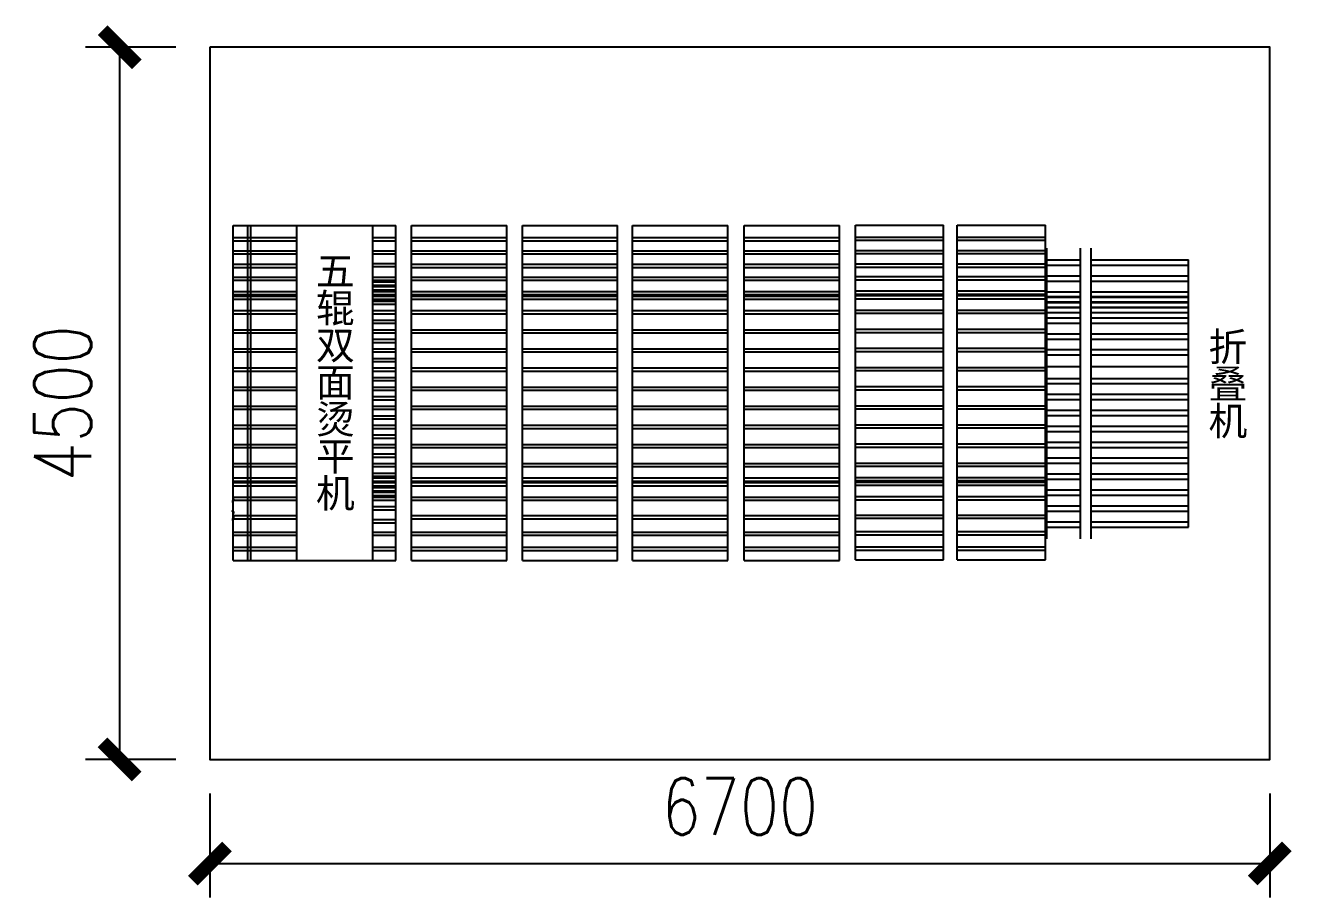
# Model space of a CAD drawing. Header units: millimetres. Extents: x 28866 to 196092, y 16567 to 68963.
# Drawn here: x 120181 to 128186, y 36552 to 42063 of the extents above; entities that cross this region are included whole.
import ezdxf

# ---------------------------------------------------------------- set-up
doc = ezdxf.new("R2010")
doc.units = ezdxf.units.MM
for name, color, linetype in [('font_blue', 142, 'Continuous'), ('font_grey', 254, 'Continuous'), ('green', 122, 'Continuous')]:
    doc.layers.add(name, color=color, linetype=linetype)
doc.styles.add('ROMANS', font='ROMANS.shx', dxfattribs={"width": 0.8, "bigfont": 'hhztxt.shx'})
doc.styles.get("Standard").update_dxf_attribs({"font": 'arial.ttf', "height": 200})
doc.dimstyles.new('dim1-150', dxfattribs={"dimscale": 180, "dimtxt": 2, "dimasz": 1.2, "dimexe": 1.2, "dimexo": 1.2, "dimgap": 1, "dimtad": 1, "dimdec": 0, "dimdsep": 46, "dimtxsty": 'ROMANS', "dimblk": 'ARCHTICK', "dimcen": 0, "dimadec": 0, "dimazin": 0, "dimtfac": 0.71, "dimtdec": 0, "dimtix": 1, "dimtmove": 0, "dimatfit": 3, "dimldrblk": 'ARCHTICK', "dimfxl": 0, "dimtolj": 1, "dimtzin": 0, "dimarcsym": 0})

# ---------------------------------------------------------------- blocks, each defined once
blk = doc.blocks.new('_ArchTick')
at = {"color": 0, "linetype": 'ByBlock', "const_width": 0.4}
blk.add_lwpolyline([(-0.5, -0.5), (0.5, 0.5)], dxfattribs=at)
blk = doc.blocks.new('*D90')
at = {"layer": 'Defpoints', "color": 0, "transparency": 16777216}
for p in [(121347.4, 41924.8), (120777, 37424.8), (121347.4, 37424.8)]:
    blk.add_point(p, dxfattribs=at)
at = {"layer": 'font_grey', "color": 0, "lineweight": -2, "transparency": 16777216}
for p, q in [((121131.4, 41924.8), (120561, 41924.8)), ((120777, 41924.8), (120777, 37424.8)), ((121131.4, 37424.8), (120561, 37424.8))]:
    blk.add_line(p, q, dxfattribs=at)
at = {"layer": 'font_grey', "color": 0, "lineweight": -2, "transparency": 16777216, "xscale": 216, "yscale": 216, "zscale": 216}
for p, rotation in [((120777, 41924.8), 90), ((120777, 37424.8), 270)]:
    blk.add_blockref('_ArchTick', p, dxfattribs=dict(at, rotation=rotation))
at = {"layer": 'font_grey', "color": 0, "transparency": 16777216, "insert": (120417, 39674.8), "char_height": 360, "attachment_point": 5, "rotation": 90, "style": 'ROMANS'}
blk.add_mtext('\\A1;4500', dxfattribs=at)
blk = doc.blocks.new('*D91')
at = {"layer": 'Defpoints', "color": 0, "transparency": 16777216}
for p in [(121347.4, 37424.8), (128047.4, 37424.8), (128047.4, 36767.5)]:
    blk.add_point(p, dxfattribs=at)
at = {"layer": 'font_grey', "color": 0, "lineweight": -2, "transparency": 16777216}
for p, q in [((121347.4, 37208.8), (121347.4, 36551.5)), ((128047.4, 37208.8), (128047.4, 36551.5)), ((121347.4, 36767.5), (128047.4, 36767.5))]:
    blk.add_line(p, q, dxfattribs=at)
at = {"layer": 'font_grey', "color": 0, "lineweight": -2, "transparency": 16777216, "xscale": 216, "yscale": 216, "zscale": 216, "rotation": 180}
blk.add_blockref('_ArchTick', (121347.4, 36767.5), dxfattribs=at)
at = {"layer": 'font_grey', "color": 0, "lineweight": -2, "transparency": 16777216, "xscale": 216, "yscale": 216, "zscale": 216}
blk.add_blockref('_ArchTick', (128047.4, 36767.5), dxfattribs=at)
at = {"layer": 'font_grey', "color": 0, "transparency": 16777216, "insert": (124697.4, 37127.5), "char_height": 360, "attachment_point": 5, "style": 'ROMANS'}
blk.add_mtext('\\A1;6700', dxfattribs=at)

msp = doc.modelspace()

# ---------------------------------------------------------------- linework, layer by layer
at = {"layer": 'green'}
for p, q in [((121493.8, 38682.8), (121493.8, 40797.7)), ((121493.8, 40797.7), (121896.3, 40797.7)), ((121586.4, 38682.8), (121586.4, 40797.7)), ((121606.6, 38682.8), (121606.6, 40797.7)), ((121896.3, 40797.7), (122522.6, 40797.7)), ((121896.3, 38682.8), (121896.3, 40797.7)), ((122377.9, 38682.8), (122377.9, 40797.7)), ((122522.6, 38682.8), (122522.6, 40797.7)), ((122622.2, 38682.8), (122622.2, 40797.7)), ((122622.2, 40797.7), (123223.7, 40797.7)), ((123223.7, 38682.8), (123223.7, 40797.7)), ((123323.4, 38682.8), (123323.4, 40797.7)), ((123323.4, 40797.7), (123924.8, 40797.7)), ((123924.8, 38682.8), (123924.8, 40797.7)), ((124019.6, 38682.8), (124019.6, 40797.7)), ((124019.6, 40797.7), (124621, 40797.7)), ((124621, 38682.8), (124621, 40797.7)), ((124725.1, 38682.8), (124725.1, 40797.7)), ((124725.1, 40797.7), (125326.6, 40797.7)), ((125326.6, 38682.8), (125326.6, 40797.7)), ((125428.4, 38685.8), (125428.4, 40800.7)), ((125428.4, 40800.7), (125985.5, 40800.7)), ((125985.5, 38685.8), (125985.5, 40800.7)), ((126071.9, 38685.8), (126071.9, 40800.7)), ((126071.9, 40800.7), (126629, 40800.7)), ((126629, 38685.8), (126629, 40800.7)), ((121493.8, 40722.1), (121896.3, 40722.1)), ((121493.8, 40702), (121896.3, 40702)), ((121896.3, 38783.5), (121896.3, 40697)), ((122377.9, 40722.1), (122522.6, 40722.1)), ((122377.9, 40702), (122522.6, 40702)), ((122622.2, 40722.1), (123223.7, 40722.1)), ((122622.2, 40702), (123223.7, 40702)), ((123323.4, 40722.1), (123924.8, 40722.1)), ((123323.4, 40702), (123924.8, 40702)), ((123924.8, 38783.5), (123924.8, 40697)), ((124019.6, 40722.1), (124621, 40722.1)), ((124019.6, 40702), (124621, 40702)), ((124621, 38783.5), (124621, 40697)), ((124725.1, 40722.1), (125326.6, 40722.1)), ((124725.1, 40702), (125326.6, 40702)), ((125326.6, 38783.5), (125326.6, 40697)), ((125428.4, 40725.2), (125985.5, 40725.2)), ((125428.4, 40705), (125985.5, 40705)), ((125985.5, 38786.5), (125985.5, 40700.1)), ((126071.9, 40725.2), (126629, 40725.2)), ((126071.9, 40705), (126629, 40705)), ((126629, 38786.5), (126629, 40700.1)), ((121493.8, 40638.7), (121896.3, 40638.7)), ((121493.8, 40618.6), (121896.3, 40618.6)), ((122377.9, 40638.7), (122522.6, 40638.7)), ((122377.9, 40618.6), (122522.6, 40618.6)), ((122622.2, 40638.7), (123223.7, 40638.7)), ((122622.2, 40618.6), (123223.7, 40618.6)), ((123323.4, 40638.7), (123924.8, 40638.7)), ((123323.4, 40618.6), (123924.8, 40618.6)), ((124019.6, 40638.7), (124621, 40638.7)), ((124019.6, 40618.6), (124621, 40618.6)), ((124725.1, 40638.7), (125326.6, 40638.7)), ((124725.1, 40618.6), (125326.6, 40618.6)), ((125428.4, 40641.7), (125985.5, 40641.7)), ((125428.4, 40621.6), (125985.5, 40621.6)), ((126071.9, 40641.7), (126629, 40641.7)), ((126071.9, 40621.6), (126629, 40621.6)), ((126635.2, 40655.1), (126635.2, 38819.7)), ((126848.1, 40655.1), (126848.1, 38819.7)), ((126915.5, 40655.1), (126915.5, 38819.7)), ((121493.8, 40553.3), (121896.3, 40553.3)), ((121493.8, 40533.2), (121896.3, 40533.2)), ((122377.9, 40559.5), (122522.6, 40559.5)), ((122377.9, 40539.4), (122522.6, 40539.4)), ((122622.2, 40553.3), (123223.7, 40553.3)), ((122622.2, 40533.2), (123223.7, 40533.2)), ((123323.4, 40553.3), (123924.8, 40553.3)), ((123323.4, 40533.2), (123924.8, 40533.2)), ((124019.6, 40553.3), (124621, 40553.3)), ((124019.6, 40533.2), (124621, 40533.2)), ((124725.1, 40553.3), (125326.6, 40553.3)), ((124725.1, 40533.2), (125326.6, 40533.2)), ((125428.4, 40556.3), (125985.5, 40556.3)), ((125428.4, 40536.2), (125985.5, 40536.2)), ((126071.9, 40556.3), (126629, 40556.3)), ((126071.9, 40536.2), (126629, 40536.2)), ((126634.3, 40581.6), (126848.1, 40581.6)), ((126634.3, 40548), (126848.1, 40548)), ((126915.5, 40581.6), (127533.7, 40581.6)), ((126915.5, 40548), (127533.7, 40548)), ((127533.7, 38893.5), (127533.7, 40581.6)), ((121493.8, 40473.1), (121896.3, 40473.1)), ((121493.8, 40453), (121896.3, 40453)), ((122377.9, 40473.1), (122522.6, 40473.1)), ((122377.9, 40453), (122522.6, 40453)), ((122377.9, 40442.2), (122445, 40442.2)), ((122377.9, 40442.2), (122445, 40442.2)), ((122377.9, 40442.2), (122445, 40442.2)), ((122377.9, 40442.2), (122522.6, 40442.2)), ((122622.2, 40473.1), (123223.7, 40473.1)), ((122622.2, 40453), (123223.7, 40453)), ((123323.4, 40473.1), (123924.8, 40473.1)), ((123323.4, 40453), (123924.8, 40453)), ((124019.6, 40473.1), (124621, 40473.1)), ((124019.6, 40453), (124621, 40453)), ((124725.1, 40473.1), (125326.6, 40473.1)), ((124725.1, 40453), (125326.6, 40453)), ((125428.4, 40476.1), (125985.5, 40476.1)), ((125428.4, 40456), (125985.5, 40456)), ((126071.9, 40476.1), (126629, 40476.1)), ((126071.9, 40456), (126629, 40456)), ((126634.3, 40480.9), (126848.1, 40480.9)), ((126634.3, 40447.4), (126848.1, 40447.4)), ((126915.5, 40480.9), (127533.7, 40480.9)), ((126915.5, 40447.4), (127533.7, 40447.4)), ((121493.8, 40381.9), (121896.3, 40381.9)), ((121493.8, 40381.9), (121896.3, 40381.9)), ((121493.8, 40381.9), (121896.3, 40381.9)), ((121493.8, 40381.9), (121896.3, 40381.9)), ((121493.8, 40361.7), (121896.3, 40361.7)), ((121493.8, 40361.7), (121896.3, 40361.7)), ((121493.8, 40361.7), (121896.3, 40361.7)), ((121493.8, 40361.7), (121896.3, 40361.7)), ((121493.8, 40352.3), (121896.3, 40352.3)), ((121493.8, 40352.3), (121896.3, 40352.3)), ((121493.8, 40352.3), (121896.3, 40352.3)), ((122377.9, 40422.1), (122445, 40422.1)), ((122377.9, 40422.1), (122445, 40422.1)), ((122377.9, 40422.1), (122445, 40422.1)), ((122377.9, 40422.1), (122522.6, 40422.1)), ((122377.9, 40412.7), (122445, 40412.7)), ((122377.9, 40412.7), (122522.6, 40412.7)), ((122377.9, 40392.6), (122445, 40392.6)), ((122377.9, 40392.6), (122522.6, 40392.6)), ((122377.9, 40381.9), (122445, 40381.9)), ((122377.9, 40381.9), (122445, 40381.9)), ((122377.9, 40381.9), (122445, 40381.9)), ((122377.9, 40381.9), (122522.6, 40381.9)), ((122377.9, 40361.7), (122445, 40361.7)), ((122377.9, 40361.7), (122445, 40361.7)), ((122377.9, 40361.7), (122445, 40361.7)), ((122377.9, 40361.7), (122522.6, 40361.7)), ((122377.9, 40352.3), (122445, 40352.3)), ((122377.9, 40352.3), (122445, 40352.3)), ((122377.9, 40352.3), (122522.6, 40352.3)), ((122622.2, 40381.9), (123223.7, 40381.9)), ((122622.2, 40381.9), (123223.7, 40381.9)), ((122622.2, 40381.9), (123223.7, 40381.9)), ((122622.2, 40381.9), (123223.7, 40381.9)), ((122622.2, 40361.7), (123223.7, 40361.7)), ((122622.2, 40361.7), (123223.7, 40361.7)), ((122622.2, 40361.7), (123223.7, 40361.7)), ((122622.2, 40361.7), (123223.7, 40361.7)), ((122622.2, 40352.3), (123223.7, 40352.3)), ((122622.2, 40352.3), (123223.7, 40352.3)), ((122622.2, 40352.3), (123223.7, 40352.3)), ((123323.4, 40381.9), (123924.8, 40381.9)), ((123323.4, 40381.9), (123924.8, 40381.9)), ((123323.4, 40381.9), (123924.8, 40381.9)), ((123323.4, 40381.9), (123924.8, 40381.9)), ((123323.4, 40361.7), (123924.8, 40361.7)), ((123323.4, 40361.7), (123924.8, 40361.7)), ((123323.4, 40361.7), (123924.8, 40361.7)), ((123323.4, 40361.7), (123924.8, 40361.7)), ((123323.4, 40352.3), (123924.8, 40352.3)), ((123323.4, 40352.3), (123924.8, 40352.3)), ((123323.4, 40352.3), (123924.8, 40352.3)), ((124019.6, 40381.9), (124621, 40381.9)), ((124019.6, 40381.9), (124621, 40381.9)), ((124019.6, 40381.9), (124621, 40381.9)), ((124019.6, 40381.9), (124621, 40381.9)), ((124019.6, 40361.7), (124621, 40361.7)), ((124019.6, 40361.7), (124621, 40361.7)), ((124019.6, 40361.7), (124621, 40361.7)), ((124019.6, 40361.7), (124621, 40361.7)), ((124019.6, 40352.3), (124621, 40352.3)), ((124019.6, 40352.3), (124621, 40352.3)), ((124019.6, 40352.3), (124621, 40352.3)), ((124725.1, 40381.9), (125326.6, 40381.9)), ((124725.1, 40381.9), (125326.6, 40381.9)), ((124725.1, 40381.9), (125326.6, 40381.9)), ((124725.1, 40381.9), (125326.6, 40381.9)), ((124725.1, 40361.7), (125326.6, 40361.7)), ((124725.1, 40361.7), (125326.6, 40361.7)), ((124725.1, 40361.7), (125326.6, 40361.7)), ((124725.1, 40361.7), (125326.6, 40361.7)), ((124725.1, 40352.3), (125326.6, 40352.3)), ((124725.1, 40352.3), (125326.6, 40352.3)), ((124725.1, 40352.3), (125326.6, 40352.3)), ((125428.4, 40384.9), (125985.5, 40384.9)), ((125428.4, 40384.9), (125985.5, 40384.9)), ((125428.4, 40384.9), (125985.5, 40384.9)), ((125428.4, 40384.9), (125985.5, 40384.9)), ((125428.4, 40364.7), (125985.5, 40364.7)), ((125428.4, 40364.7), (125985.5, 40364.7)), ((125428.4, 40364.7), (125985.5, 40364.7)), ((125428.4, 40364.7), (125985.5, 40364.7)), ((125428.4, 40355.3), (125985.5, 40355.3)), ((125428.4, 40355.3), (125985.5, 40355.3)), ((125428.4, 40355.3), (125985.5, 40355.3)), ((126071.9, 40384.9), (126629, 40384.9)), ((126071.9, 40384.9), (126629, 40384.9)), ((126071.9, 40384.9), (126629, 40384.9)), ((126071.9, 40384.9), (126629, 40384.9)), ((126071.9, 40364.7), (126629, 40364.7)), ((126071.9, 40364.7), (126629, 40364.7)), ((126071.9, 40364.7), (126629, 40364.7)), ((126071.9, 40364.7), (126629, 40364.7)), ((126071.9, 40355.3), (126629, 40355.3)), ((126071.9, 40355.3), (126629, 40355.3)), ((126071.9, 40355.3), (126629, 40355.3)), ((126634.3, 40380.3), (126848.1, 40380.3)), ((126634.3, 40380.3), (126848.1, 40380.3)), ((126634.3, 40350), (126848.1, 40350)), ((126634.3, 40346.7), (126848.1, 40346.7)), ((126915.5, 40380.3), (127533.7, 40380.3)), ((126915.5, 40380.3), (127533.7, 40380.3)), ((126915.5, 40350), (127533.7, 40350)), ((126915.5, 40346.7), (127533.7, 40346.7)), ((121493.8, 40332.2), (121896.3, 40332.2)), ((121493.8, 40332.2), (121896.3, 40332.2)), ((121493.8, 40332.2), (121896.3, 40332.2)), ((122377.9, 40332.2), (122445, 40332.2)), ((122377.9, 40332.2), (122445, 40332.2)), ((122377.9, 40332.2), (122522.6, 40332.2)), ((122377.9, 40321.5), (122445, 40321.5)), ((122377.9, 40321.5), (122445, 40321.5)), ((122377.9, 40321.5), (122445, 40321.5)), ((122377.9, 40321.5), (122522.6, 40321.5)), ((122377.9, 40301.3), (122445, 40301.3)), ((122377.9, 40301.3), (122445, 40301.3)), ((122377.9, 40301.3), (122445, 40301.3)), ((122377.9, 40301.3), (122522.6, 40301.3)), ((122622.2, 40332.2), (123223.7, 40332.2)), ((122622.2, 40332.2), (123223.7, 40332.2)), ((122622.2, 40332.2), (123223.7, 40332.2)), ((123323.4, 40332.2), (123924.8, 40332.2)), ((123323.4, 40332.2), (123924.8, 40332.2)), ((123323.4, 40332.2), (123924.8, 40332.2)), ((124019.6, 40332.2), (124621, 40332.2)), ((124019.6, 40332.2), (124621, 40332.2)), ((124019.6, 40332.2), (124621, 40332.2)), ((124725.1, 40332.2), (125326.6, 40332.2)), ((124725.1, 40332.2), (125326.6, 40332.2)), ((124725.1, 40332.2), (125326.6, 40332.2)), ((125428.4, 40335.2), (125985.5, 40335.2)), ((125428.4, 40335.2), (125985.5, 40335.2)), ((125428.4, 40335.2), (125985.5, 40335.2)), ((126071.9, 40335.2), (126629, 40335.2)), ((126071.9, 40335.2), (126629, 40335.2)), ((126071.9, 40335.2), (126629, 40335.2)), ((126634.3, 40316.2), (126848.1, 40316.2)), ((126634.3, 40312.9), (126848.1, 40312.9)), ((126634.3, 40282.9), (126848.1, 40282.9)), ((126634.3, 40282.7), (126848.1, 40282.7)), ((126634.3, 40279.7), (126848.1, 40279.7)), ((126915.5, 40316.2), (127533.7, 40316.2)), ((126915.5, 40312.9), (127533.7, 40312.9)), ((126915.5, 40282.9), (127533.7, 40282.9)), ((126915.5, 40282.7), (127533.7, 40282.7)), ((126915.5, 40279.7), (127533.7, 40279.7)), ((121493.8, 40261.1), (121896.3, 40261.1)), ((121493.8, 40261.1), (121896.3, 40261.1)), ((121493.8, 40261.1), (121896.3, 40261.1)), ((121493.8, 40240.9), (121896.3, 40240.9)), ((121493.8, 40240.9), (121896.3, 40240.9)), ((121493.8, 40240.9), (121896.3, 40240.9)), ((122377.9, 40261.1), (122445, 40261.1)), ((122377.9, 40261.1), (122445, 40261.1)), ((122377.9, 40261.1), (122522.6, 40261.1)), ((122377.9, 40240.9), (122445, 40240.9)), ((122377.9, 40240.9), (122445, 40240.9)), ((122377.9, 40240.9), (122522.6, 40240.9)), ((122377.9, 40200.7), (122445, 40200.7)), ((122377.9, 40200.7), (122522.6, 40200.7)), ((122622.2, 40261.1), (123223.7, 40261.1)), ((122622.2, 40261.1), (123223.7, 40261.1)), ((122622.2, 40261.1), (123223.7, 40261.1)), ((122622.2, 40240.9), (123223.7, 40240.9)), ((122622.2, 40240.9), (123223.7, 40240.9)), ((122622.2, 40240.9), (123223.7, 40240.9)), ((123323.4, 40261.1), (123924.8, 40261.1)), ((123323.4, 40261.1), (123924.8, 40261.1)), ((123323.4, 40261.1), (123924.8, 40261.1)), ((123323.4, 40240.9), (123924.8, 40240.9)), ((123323.4, 40240.9), (123924.8, 40240.9)), ((123323.4, 40240.9), (123924.8, 40240.9)), ((124019.6, 40261.1), (124621, 40261.1)), ((124019.6, 40261.1), (124621, 40261.1)), ((124019.6, 40261.1), (124621, 40261.1)), ((124019.6, 40240.9), (124621, 40240.9)), ((124019.6, 40240.9), (124621, 40240.9)), ((124019.6, 40240.9), (124621, 40240.9)), ((124725.1, 40261.1), (125326.6, 40261.1)), ((124725.1, 40261.1), (125326.6, 40261.1)), ((124725.1, 40261.1), (125326.6, 40261.1)), ((124725.1, 40240.9), (125326.6, 40240.9)), ((124725.1, 40240.9), (125326.6, 40240.9)), ((124725.1, 40240.9), (125326.6, 40240.9)), ((125428.4, 40264.1), (125985.5, 40264.1)), ((125428.4, 40264.1), (125985.5, 40264.1)), ((125428.4, 40264.1), (125985.5, 40264.1)), ((125428.4, 40244), (125985.5, 40244)), ((125428.4, 40244), (125985.5, 40244)), ((125428.4, 40244), (125985.5, 40244)), ((126071.9, 40264.1), (126629, 40264.1)), ((126071.9, 40264.1), (126629, 40264.1)), ((126071.9, 40264.1), (126629, 40264.1)), ((126071.9, 40244), (126629, 40244)), ((126071.9, 40244), (126629, 40244)), ((126071.9, 40244), (126629, 40244)), ((126634.3, 40249.4), (126848.1, 40249.4)), ((126634.3, 40215.6), (126848.1, 40215.6)), ((126915.5, 40249.4), (127533.7, 40249.4)), ((126915.5, 40215.6), (127533.7, 40215.6)), ((121493.8, 40140.3), (121896.3, 40140.3)), ((121493.8, 40120.2), (121896.3, 40120.2)), ((122377.9, 40180.6), (122445, 40180.6)), ((122377.9, 40180.6), (122522.6, 40180.6)), ((122377.9, 40140.3), (122522.6, 40140.3)), ((122377.9, 40120.2), (122522.6, 40120.2)), ((122622.2, 40140.3), (123223.7, 40140.3)), ((122622.2, 40120.2), (123223.7, 40120.2)), ((123323.4, 40140.3), (123924.8, 40140.3)), ((123323.4, 40120.2), (123924.8, 40120.2)), ((124019.6, 40140.3), (124621, 40140.3)), ((124019.6, 40120.2), (124621, 40120.2)), ((124725.1, 40140.3), (125326.6, 40140.3)), ((124725.1, 40120.2), (125326.6, 40120.2)), ((125428.4, 40143.3), (125985.5, 40143.3)), ((125428.4, 40123.2), (125985.5, 40123.2)), ((126071.9, 40143.3), (126629, 40143.3)), ((126071.9, 40123.2), (126629, 40123.2)), ((126634.3, 40182), (126848.1, 40182)), ((126634.3, 40114.9), (126848.1, 40114.9)), ((126915.5, 40182), (127533.7, 40182)), ((126915.5, 40114.9), (127533.7, 40114.9)), ((122377.9, 40079.9), (122445, 40079.9)), ((122377.9, 40079.9), (122522.6, 40079.9)), ((122377.9, 40059.8), (122445, 40059.8)), ((122377.9, 40059.8), (122522.6, 40059.8)), ((126634.3, 40081.4), (126848.1, 40081.4)), ((126915.5, 40081.4), (127533.7, 40081.4)), ((121493.8, 40019.5), (121896.3, 40019.5)), ((121493.8, 40019.5), (121896.3, 40019.5)), ((121493.8, 40019.5), (121896.3, 40019.5)), ((121493.8, 39999.4), (121896.3, 39999.4)), ((121493.8, 39999.4), (121896.3, 39999.4)), ((121493.8, 39999.4), (121896.3, 39999.4)), ((122377.9, 40019.5), (122445, 40019.5)), ((122377.9, 40019.5), (122445, 40019.5)), ((122377.9, 40019.5), (122522.6, 40019.5)), ((122377.9, 39999.4), (122445, 39999.4)), ((122377.9, 39999.4), (122445, 39999.4)), ((122377.9, 39999.4), (122522.6, 39999.4)), ((122377.9, 39959.1), (122445, 39959.1)), ((122377.9, 39959.1), (122445, 39959.1)), ((122377.9, 39959.1), (122445, 39959.1)), ((122377.9, 39959.1), (122522.6, 39959.1)), ((122622.2, 40019.5), (123223.7, 40019.5)), ((122622.2, 40019.5), (123223.7, 40019.5)), ((122622.2, 40019.5), (123223.7, 40019.5)), ((122622.2, 39999.4), (123223.7, 39999.4)), ((122622.2, 39999.4), (123223.7, 39999.4)), ((122622.2, 39999.4), (123223.7, 39999.4)), ((123323.4, 40019.5), (123924.8, 40019.5)), ((123323.4, 40019.5), (123924.8, 40019.5)), ((123323.4, 40019.5), (123924.8, 40019.5)), ((123323.4, 39999.4), (123924.8, 39999.4)), ((123323.4, 39999.4), (123924.8, 39999.4)), ((123323.4, 39999.4), (123924.8, 39999.4)), ((124019.6, 40019.5), (124621, 40019.5)), ((124019.6, 40019.5), (124621, 40019.5)), ((124019.6, 40019.5), (124621, 40019.5)), ((124019.6, 39999.4), (124621, 39999.4)), ((124019.6, 39999.4), (124621, 39999.4)), ((124019.6, 39999.4), (124621, 39999.4)), ((124725.1, 40019.5), (125326.6, 40019.5)), ((124725.1, 40019.5), (125326.6, 40019.5)), ((124725.1, 40019.5), (125326.6, 40019.5)), ((124725.1, 39999.4), (125326.6, 39999.4)), ((124725.1, 39999.4), (125326.6, 39999.4)), ((124725.1, 39999.4), (125326.6, 39999.4)), ((125428.4, 40022.6), (125985.5, 40022.6)), ((125428.4, 40022.6), (125985.5, 40022.6)), ((125428.4, 40022.6), (125985.5, 40022.6)), ((125428.4, 40002.4), (125985.5, 40002.4)), ((125428.4, 40002.4), (125985.5, 40002.4)), ((125428.4, 40002.4), (125985.5, 40002.4)), ((126071.9, 40022.6), (126629, 40022.6)), ((126071.9, 40022.6), (126629, 40022.6)), ((126071.9, 40022.6), (126629, 40022.6)), ((126071.9, 40002.4), (126629, 40002.4)), ((126071.9, 40002.4), (126629, 40002.4)), ((126071.9, 40002.4), (126629, 40002.4)), ((126634.3, 40014.3), (126848.1, 40014.3)), ((126634.3, 39980.7), (126848.1, 39980.7)), ((126915.5, 40014.3), (127533.7, 40014.3)), ((126915.5, 39980.7), (127533.7, 39980.7)), ((121493.8, 39898.8), (121896.3, 39898.8)), ((121493.8, 39898.8), (121896.3, 39898.8)), ((121493.8, 39898.8), (121896.3, 39898.8)), ((121493.8, 39898.8), (121896.3, 39898.8)), ((121493.8, 39898.8), (121896.3, 39898.8)), ((121493.8, 39878.6), (121896.3, 39878.6)), ((121493.8, 39878.6), (121896.3, 39878.6)), ((121493.8, 39878.6), (121896.3, 39878.6)), ((121493.8, 39878.6), (121896.3, 39878.6)), ((121493.8, 39878.6), (121896.3, 39878.6)), ((122377.9, 39939), (122445, 39939)), ((122377.9, 39939), (122445, 39939)), ((122377.9, 39939), (122445, 39939)), ((122377.9, 39939), (122522.6, 39939)), ((122377.9, 39898.8), (122445, 39898.8)), ((122377.9, 39898.8), (122445, 39898.8)), ((122377.9, 39898.8), (122445, 39898.8)), ((122377.9, 39898.8), (122445, 39898.8)), ((122377.9, 39898.8), (122522.6, 39898.8)), ((122377.9, 39878.6), (122445, 39878.6)), ((122377.9, 39878.6), (122445, 39878.6)), ((122377.9, 39878.6), (122445, 39878.6)), ((122377.9, 39878.6), (122445, 39878.6)), ((122377.9, 39878.6), (122522.6, 39878.6)), ((122622.2, 39898.8), (123223.7, 39898.8)), ((122622.2, 39898.8), (123223.7, 39898.8)), ((122622.2, 39898.8), (123223.7, 39898.8)), ((122622.2, 39898.8), (123223.7, 39898.8)), ((122622.2, 39898.8), (123223.7, 39898.8)), ((122622.2, 39878.6), (123223.7, 39878.6)), ((122622.2, 39878.6), (123223.7, 39878.6)), ((122622.2, 39878.6), (123223.7, 39878.6)), ((122622.2, 39878.6), (123223.7, 39878.6)), ((122622.2, 39878.6), (123223.7, 39878.6)), ((123323.4, 39898.8), (123924.8, 39898.8)), ((123323.4, 39898.8), (123924.8, 39898.8)), ((123323.4, 39898.8), (123924.8, 39898.8)), ((123323.4, 39898.8), (123924.8, 39898.8)), ((123323.4, 39898.8), (123924.8, 39898.8)), ((123323.4, 39878.6), (123924.8, 39878.6)), ((123323.4, 39878.6), (123924.8, 39878.6)), ((123323.4, 39878.6), (123924.8, 39878.6)), ((123323.4, 39878.6), (123924.8, 39878.6)), ((123323.4, 39878.6), (123924.8, 39878.6)), ((124019.6, 39898.8), (124621, 39898.8)), ((124019.6, 39898.8), (124621, 39898.8)), ((124019.6, 39898.8), (124621, 39898.8)), ((124019.6, 39898.8), (124621, 39898.8)), ((124019.6, 39898.8), (124621, 39898.8)), ((124019.6, 39878.6), (124621, 39878.6)), ((124019.6, 39878.6), (124621, 39878.6)), ((124019.6, 39878.6), (124621, 39878.6)), ((124019.6, 39878.6), (124621, 39878.6)), ((124019.6, 39878.6), (124621, 39878.6)), ((124725.1, 39898.8), (125326.6, 39898.8)), ((124725.1, 39898.8), (125326.6, 39898.8)), ((124725.1, 39898.8), (125326.6, 39898.8)), ((124725.1, 39898.8), (125326.6, 39898.8)), ((124725.1, 39898.8), (125326.6, 39898.8)), ((124725.1, 39878.6), (125326.6, 39878.6)), ((124725.1, 39878.6), (125326.6, 39878.6)), ((124725.1, 39878.6), (125326.6, 39878.6)), ((124725.1, 39878.6), (125326.6, 39878.6)), ((124725.1, 39878.6), (125326.6, 39878.6)), ((125428.4, 39901.8), (125985.5, 39901.8)), ((125428.4, 39901.8), (125985.5, 39901.8)), ((125428.4, 39901.8), (125985.5, 39901.8)), ((125428.4, 39901.8), (125985.5, 39901.8)), ((125428.4, 39901.8), (125985.5, 39901.8)), ((125428.4, 39881.6), (125985.5, 39881.6)), ((125428.4, 39881.6), (125985.5, 39881.6)), ((125428.4, 39881.6), (125985.5, 39881.6)), ((125428.4, 39881.6), (125985.5, 39881.6)), ((125428.4, 39881.6), (125985.5, 39881.6)), ((126071.9, 39901.8), (126629, 39901.8)), ((126071.9, 39901.8), (126629, 39901.8)), ((126071.9, 39901.8), (126629, 39901.8)), ((126071.9, 39901.8), (126629, 39901.8)), ((126071.9, 39901.8), (126629, 39901.8)), ((126071.9, 39881.6), (126629, 39881.6)), ((126071.9, 39881.6), (126629, 39881.6)), ((126071.9, 39881.6), (126629, 39881.6)), ((126071.9, 39881.6), (126629, 39881.6)), ((126071.9, 39881.6), (126629, 39881.6)), ((126634.3, 39906.7), (126848.1, 39906.7)), ((126915.5, 39906.7), (127533.7, 39906.7)), ((122377.9, 39838.4), (122445, 39838.4)), ((122377.9, 39838.4), (122445, 39838.4)), ((122377.9, 39838.4), (122445, 39838.4)), ((122377.9, 39838.4), (122522.6, 39838.4)), ((122377.9, 39818.2), (122445, 39818.2)), ((122377.9, 39818.2), (122445, 39818.2)), ((122377.9, 39818.2), (122445, 39818.2)), ((122377.9, 39818.2), (122522.6, 39818.2)), ((126634.3, 39832.8), (126848.1, 39832.8)), ((126634.3, 39799.3), (126848.1, 39799.3)), ((126915.5, 39832.8), (127533.7, 39832.8)), ((126915.5, 39799.3), (127533.7, 39799.3)), ((121493.8, 39778), (121896.3, 39778)), ((121493.8, 39778), (121896.3, 39778)), ((121493.8, 39778), (121896.3, 39778)), ((121493.8, 39778), (121896.3, 39778)), ((121493.8, 39757.9), (121896.3, 39757.9)), ((121493.8, 39757.9), (121896.3, 39757.9)), ((121493.8, 39757.9), (121896.3, 39757.9)), ((121493.8, 39757.9), (121896.3, 39757.9)), ((122377.9, 39778), (122445, 39778)), ((122377.9, 39778), (122445, 39778)), ((122377.9, 39778), (122445, 39778)), ((122377.9, 39778), (122522.6, 39778)), ((122377.9, 39757.9), (122445, 39757.9)), ((122377.9, 39757.9), (122445, 39757.9)), ((122377.9, 39757.9), (122445, 39757.9)), ((122377.9, 39757.9), (122522.6, 39757.9)), ((122377.9, 39717.6), (122445, 39717.6)), ((122377.9, 39717.6), (122445, 39717.6)), ((122377.9, 39717.6), (122522.6, 39717.6)), ((122622.2, 39778), (123223.7, 39778)), ((122622.2, 39778), (123223.7, 39778)), ((122622.2, 39778), (123223.7, 39778)), ((122622.2, 39778), (123223.7, 39778)), ((122622.2, 39757.9), (123223.7, 39757.9)), ((122622.2, 39757.9), (123223.7, 39757.9)), ((122622.2, 39757.9), (123223.7, 39757.9)), ((122622.2, 39757.9), (123223.7, 39757.9)), ((123323.4, 39778), (123924.8, 39778)), ((123323.4, 39778), (123924.8, 39778)), ((123323.4, 39778), (123924.8, 39778)), ((123323.4, 39778), (123924.8, 39778)), ((123323.4, 39757.9), (123924.8, 39757.9)), ((123323.4, 39757.9), (123924.8, 39757.9)), ((123323.4, 39757.9), (123924.8, 39757.9)), ((123323.4, 39757.9), (123924.8, 39757.9)), ((124019.6, 39778), (124621, 39778)), ((124019.6, 39778), (124621, 39778)), ((124019.6, 39778), (124621, 39778)), ((124019.6, 39778), (124621, 39778)), ((124019.6, 39757.9), (124621, 39757.9)), ((124019.6, 39757.9), (124621, 39757.9)), ((124019.6, 39757.9), (124621, 39757.9)), ((124019.6, 39757.9), (124621, 39757.9)), ((124725.1, 39778), (125326.6, 39778)), ((124725.1, 39778), (125326.6, 39778)), ((124725.1, 39778), (125326.6, 39778)), ((124725.1, 39778), (125326.6, 39778)), ((124725.1, 39757.9), (125326.6, 39757.9)), ((124725.1, 39757.9), (125326.6, 39757.9)), ((124725.1, 39757.9), (125326.6, 39757.9)), ((124725.1, 39757.9), (125326.6, 39757.9)), ((125428.4, 39781), (125985.5, 39781)), ((125428.4, 39781), (125985.5, 39781)), ((125428.4, 39781), (125985.5, 39781)), ((125428.4, 39781), (125985.5, 39781)), ((125428.4, 39760.9), (125985.5, 39760.9)), ((125428.4, 39760.9), (125985.5, 39760.9)), ((125428.4, 39760.9), (125985.5, 39760.9)), ((125428.4, 39760.9), (125985.5, 39760.9)), ((126071.9, 39781), (126629, 39781)), ((126071.9, 39781), (126629, 39781)), ((126071.9, 39781), (126629, 39781)), ((126071.9, 39781), (126629, 39781)), ((126071.9, 39760.9), (126629, 39760.9)), ((126071.9, 39760.9), (126629, 39760.9)), ((126071.9, 39760.9), (126629, 39760.9)), ((126071.9, 39760.9), (126629, 39760.9)), ((126634.3, 39732.2), (126848.1, 39732.2)), ((126915.5, 39732.2), (127533.7, 39732.2)), ((121493.8, 39657.2), (121896.3, 39657.2)), ((121493.8, 39657.2), (121896.3, 39657.2)), ((121493.8, 39637.1), (121896.3, 39637.1)), ((121493.8, 39637.1), (121896.3, 39637.1)), ((122377.9, 39697.5), (122445, 39697.5)), ((122377.9, 39697.5), (122445, 39697.5)), ((122377.9, 39697.5), (122522.6, 39697.5)), ((122377.9, 39657.2), (122445, 39657.2)), ((122377.9, 39657.2), (122522.6, 39657.2)), ((122377.9, 39637.1), (122445, 39637.1)), ((122377.9, 39637.1), (122522.6, 39637.1)), ((122622.2, 39657.2), (123223.7, 39657.2)), ((122622.2, 39657.2), (123223.7, 39657.2)), ((122622.2, 39637.1), (123223.7, 39637.1)), ((122622.2, 39637.1), (123223.7, 39637.1)), ((123323.4, 39657.2), (123924.8, 39657.2)), ((123323.4, 39657.2), (123924.8, 39657.2)), ((123323.4, 39637.1), (123924.8, 39637.1)), ((123323.4, 39637.1), (123924.8, 39637.1)), ((124019.6, 39657.2), (124621, 39657.2)), ((124019.6, 39657.2), (124621, 39657.2)), ((124019.6, 39637.1), (124621, 39637.1)), ((124019.6, 39637.1), (124621, 39637.1)), ((124725.1, 39657.2), (125326.6, 39657.2)), ((124725.1, 39657.2), (125326.6, 39657.2)), ((124725.1, 39637.1), (125326.6, 39637.1)), ((124725.1, 39637.1), (125326.6, 39637.1)), ((125428.4, 39660.2), (125985.5, 39660.2)), ((125428.4, 39660.2), (125985.5, 39660.2)), ((125428.4, 39640.1), (125985.5, 39640.1)), ((125428.4, 39640.1), (125985.5, 39640.1)), ((126071.9, 39660.2), (126629, 39660.2)), ((126071.9, 39660.2), (126629, 39660.2)), ((126071.9, 39640.1), (126629, 39640.1)), ((126071.9, 39640.1), (126629, 39640.1)), ((126634.3, 39698.7), (126848.1, 39698.7)), ((126634.3, 39631.6), (126848.1, 39631.6)), ((126915.5, 39698.7), (127533.7, 39698.7)), ((126915.5, 39631.6), (127533.7, 39631.6)), ((122377.9, 39596.8), (122522.6, 39596.8)), ((122377.9, 39576.7), (122522.6, 39576.7)), ((126634.3, 39598), (126848.1, 39598)), ((126915.5, 39598), (127533.7, 39598)), ((121493.8, 39536.4), (121896.3, 39536.4)), ((121493.8, 39536.4), (121896.3, 39536.4)), ((121493.8, 39516.3), (121896.3, 39516.3)), ((121493.8, 39516.3), (121896.3, 39516.3)), ((122377.9, 39536.4), (122445, 39536.4)), ((122377.9, 39536.4), (122522.6, 39536.4)), ((122377.9, 39516.3), (122445, 39516.3)), ((122377.9, 39516.3), (122522.6, 39516.3)), ((122377.9, 39476.1), (122445, 39476.1)), ((122377.9, 39476.1), (122445, 39476.1)), ((122377.9, 39476.1), (122522.6, 39476.1)), ((122622.2, 39536.4), (123223.7, 39536.4)), ((122622.2, 39536.4), (123223.7, 39536.4)), ((122622.2, 39516.3), (123223.7, 39516.3)), ((122622.2, 39516.3), (123223.7, 39516.3)), ((123323.4, 39536.4), (123924.8, 39536.4)), ((123323.4, 39536.4), (123924.8, 39536.4)), ((123323.4, 39516.3), (123924.8, 39516.3)), ((123323.4, 39516.3), (123924.8, 39516.3)), ((124019.6, 39536.4), (124621, 39536.4)), ((124019.6, 39536.4), (124621, 39536.4)), ((124019.6, 39516.3), (124621, 39516.3)), ((124019.6, 39516.3), (124621, 39516.3)), ((124725.1, 39536.4), (125326.6, 39536.4)), ((124725.1, 39536.4), (125326.6, 39536.4)), ((124725.1, 39516.3), (125326.6, 39516.3)), ((124725.1, 39516.3), (125326.6, 39516.3)), ((125428.4, 39539.5), (125985.5, 39539.5)), ((125428.4, 39539.5), (125985.5, 39539.5)), ((125428.4, 39519.3), (125985.5, 39519.3)), ((125428.4, 39519.3), (125985.5, 39519.3)), ((126071.9, 39539.5), (126629, 39539.5)), ((126071.9, 39539.5), (126629, 39539.5)), ((126071.9, 39519.3), (126629, 39519.3)), ((126071.9, 39519.3), (126629, 39519.3)), ((126634.3, 39530.9), (126848.1, 39530.9)), ((126634.3, 39497.4), (126848.1, 39497.4)), ((126915.5, 39530.9), (127533.7, 39530.9)), ((126915.5, 39497.4), (127533.7, 39497.4)), ((121493.8, 39415.7), (121896.3, 39415.7)), ((121493.8, 39415.7), (121896.3, 39415.7)), ((121493.8, 39415.7), (121896.3, 39415.7)), ((121493.8, 39415.7), (121896.3, 39415.7)), ((121493.8, 39395.5), (121896.3, 39395.5)), ((121493.8, 39395.5), (121896.3, 39395.5)), ((121493.8, 39395.5), (121896.3, 39395.5)), ((121493.8, 39395.5), (121896.3, 39395.5)), ((122377.9, 39455.9), (122445, 39455.9)), ((122377.9, 39455.9), (122445, 39455.9)), ((122377.9, 39455.9), (122522.6, 39455.9)), ((122377.9, 39415.7), (122445, 39415.7)), ((122377.9, 39415.7), (122445, 39415.7)), ((122377.9, 39415.7), (122445, 39415.7)), ((122377.9, 39415.7), (122522.6, 39415.7)), ((122377.9, 39395.5), (122445, 39395.5)), ((122377.9, 39395.5), (122445, 39395.5)), ((122377.9, 39395.5), (122445, 39395.5)), ((122377.9, 39395.5), (122522.6, 39395.5)), ((122622.2, 39415.7), (123223.7, 39415.7)), ((122622.2, 39415.7), (123223.7, 39415.7)), ((122622.2, 39415.7), (123223.7, 39415.7)), ((122622.2, 39415.7), (123223.7, 39415.7)), ((122622.2, 39395.5), (123223.7, 39395.5)), ((122622.2, 39395.5), (123223.7, 39395.5)), ((122622.2, 39395.5), (123223.7, 39395.5)), ((122622.2, 39395.5), (123223.7, 39395.5)), ((123323.4, 39415.7), (123924.8, 39415.7)), ((123323.4, 39415.7), (123924.8, 39415.7)), ((123323.4, 39415.7), (123924.8, 39415.7)), ((123323.4, 39415.7), (123924.8, 39415.7)), ((123323.4, 39395.5), (123924.8, 39395.5)), ((123323.4, 39395.5), (123924.8, 39395.5)), ((123323.4, 39395.5), (123924.8, 39395.5)), ((123323.4, 39395.5), (123924.8, 39395.5)), ((124019.6, 39415.7), (124621, 39415.7)), ((124019.6, 39415.7), (124621, 39415.7)), ((124019.6, 39415.7), (124621, 39415.7)), ((124019.6, 39415.7), (124621, 39415.7)), ((124019.6, 39395.5), (124621, 39395.5)), ((124019.6, 39395.5), (124621, 39395.5)), ((124019.6, 39395.5), (124621, 39395.5)), ((124019.6, 39395.5), (124621, 39395.5)), ((124725.1, 39415.7), (125326.6, 39415.7)), ((124725.1, 39415.7), (125326.6, 39415.7)), ((124725.1, 39415.7), (125326.6, 39415.7)), ((124725.1, 39415.7), (125326.6, 39415.7)), ((124725.1, 39395.5), (125326.6, 39395.5)), ((124725.1, 39395.5), (125326.6, 39395.5)), ((124725.1, 39395.5), (125326.6, 39395.5)), ((124725.1, 39395.5), (125326.6, 39395.5)), ((125428.4, 39418.7), (125985.5, 39418.7)), ((125428.4, 39418.7), (125985.5, 39418.7)), ((125428.4, 39418.7), (125985.5, 39418.7)), ((125428.4, 39418.7), (125985.5, 39418.7)), ((125428.4, 39398.6), (125985.5, 39398.6)), ((125428.4, 39398.6), (125985.5, 39398.6)), ((125428.4, 39398.6), (125985.5, 39398.6)), ((125428.4, 39398.6), (125985.5, 39398.6)), ((126071.9, 39418.7), (126629, 39418.7)), ((126071.9, 39418.7), (126629, 39418.7)), ((126071.9, 39418.7), (126629, 39418.7)), ((126071.9, 39418.7), (126629, 39418.7)), ((126071.9, 39398.6), (126629, 39398.6)), ((126071.9, 39398.6), (126629, 39398.6)), ((126071.9, 39398.6), (126629, 39398.6)), ((126071.9, 39398.6), (126629, 39398.6)), ((126634.3, 39430.3), (126848.1, 39430.3)), ((126634.3, 39396.7), (126848.1, 39396.7)), ((126915.5, 39430.3), (127533.7, 39430.3)), ((126915.5, 39396.7), (127533.7, 39396.7)), ((122377.9, 39355.3), (122445, 39355.3)), ((122377.9, 39355.3), (122445, 39355.3)), ((122377.9, 39355.3), (122445, 39355.3)), ((122377.9, 39355.3), (122445, 39355.3)), ((122377.9, 39355.3), (122522.6, 39355.3)), ((122377.9, 39335.2), (122445, 39335.2)), ((122377.9, 39335.2), (122445, 39335.2)), ((122377.9, 39335.2), (122445, 39335.2)), ((122377.9, 39335.2), (122445, 39335.2)), ((122377.9, 39335.2), (122522.6, 39335.2)), ((126634.3, 39329.6), (126848.1, 39329.6)), ((126915.5, 39329.6), (127533.7, 39329.6)), ((121493.8, 39294.9), (121896.3, 39294.9)), ((121493.8, 39294.9), (121896.3, 39294.9)), ((121493.8, 39294.9), (121896.3, 39294.9)), ((121493.8, 39294.9), (121896.3, 39294.9)), ((121493.8, 39274.8), (121896.3, 39274.8)), ((121493.8, 39274.8), (121896.3, 39274.8)), ((121493.8, 39274.8), (121896.3, 39274.8)), ((121493.8, 39274.8), (121896.3, 39274.8)), ((122377.9, 39294.9), (122445, 39294.9)), ((122377.9, 39294.9), (122445, 39294.9)), ((122377.9, 39294.9), (122445, 39294.9)), ((122377.9, 39294.9), (122522.6, 39294.9)), ((122377.9, 39274.8), (122445, 39274.8)), ((122377.9, 39274.8), (122445, 39274.8)), ((122377.9, 39274.8), (122445, 39274.8)), ((122377.9, 39274.8), (122522.6, 39274.8)), ((122377.9, 39234.5), (122445, 39234.5)), ((122377.9, 39234.5), (122445, 39234.5)), ((122377.9, 39234.5), (122445, 39234.5)), ((122377.9, 39234.5), (122522.6, 39234.5)), ((122622.2, 39294.9), (123223.7, 39294.9)), ((122622.2, 39294.9), (123223.7, 39294.9)), ((122622.2, 39294.9), (123223.7, 39294.9)), ((122622.2, 39294.9), (123223.7, 39294.9)), ((122622.2, 39274.8), (123223.7, 39274.8)), ((122622.2, 39274.8), (123223.7, 39274.8)), ((122622.2, 39274.8), (123223.7, 39274.8)), ((122622.2, 39274.8), (123223.7, 39274.8)), ((123323.4, 39294.9), (123924.8, 39294.9)), ((123323.4, 39294.9), (123924.8, 39294.9)), ((123323.4, 39294.9), (123924.8, 39294.9)), ((123323.4, 39294.9), (123924.8, 39294.9)), ((123323.4, 39274.8), (123924.8, 39274.8)), ((123323.4, 39274.8), (123924.8, 39274.8)), ((123323.4, 39274.8), (123924.8, 39274.8)), ((123323.4, 39274.8), (123924.8, 39274.8)), ((124019.6, 39294.9), (124621, 39294.9)), ((124019.6, 39294.9), (124621, 39294.9)), ((124019.6, 39294.9), (124621, 39294.9)), ((124019.6, 39294.9), (124621, 39294.9)), ((124019.6, 39274.8), (124621, 39274.8)), ((124019.6, 39274.8), (124621, 39274.8)), ((124019.6, 39274.8), (124621, 39274.8)), ((124019.6, 39274.8), (124621, 39274.8)), ((124725.1, 39294.9), (125326.6, 39294.9)), ((124725.1, 39294.9), (125326.6, 39294.9)), ((124725.1, 39294.9), (125326.6, 39294.9)), ((124725.1, 39294.9), (125326.6, 39294.9)), ((124725.1, 39274.8), (125326.6, 39274.8)), ((124725.1, 39274.8), (125326.6, 39274.8)), ((124725.1, 39274.8), (125326.6, 39274.8)), ((124725.1, 39274.8), (125326.6, 39274.8)), ((125428.4, 39297.9), (125985.5, 39297.9)), ((125428.4, 39297.9), (125985.5, 39297.9)), ((125428.4, 39297.9), (125985.5, 39297.9)), ((125428.4, 39297.9), (125985.5, 39297.9)), ((125428.4, 39277.8), (125985.5, 39277.8)), ((125428.4, 39277.8), (125985.5, 39277.8)), ((125428.4, 39277.8), (125985.5, 39277.8)), ((125428.4, 39277.8), (125985.5, 39277.8)), ((126071.9, 39297.9), (126629, 39297.9)), ((126071.9, 39297.9), (126629, 39297.9)), ((126071.9, 39297.9), (126629, 39297.9)), ((126071.9, 39297.9), (126629, 39297.9)), ((126071.9, 39277.8), (126629, 39277.8)), ((126071.9, 39277.8), (126629, 39277.8)), ((126071.9, 39277.8), (126629, 39277.8)), ((126071.9, 39277.8), (126629, 39277.8)), ((126634.3, 39296.1), (126848.1, 39296.1)), ((126634.3, 39229), (126848.1, 39229)), ((126915.5, 39296.1), (127533.7, 39296.1)), ((126915.5, 39229), (127533.7, 39229)), ((121493.8, 39203.6), (121896.3, 39203.6)), ((121493.8, 39183.5), (121896.3, 39183.5)), ((121493.8, 39174.1), (121896.3, 39174.1)), ((121493.8, 39174.1), (121896.3, 39174.1)), ((121493.8, 39174.1), (121896.3, 39174.1)), ((121493.8, 39154), (121896.3, 39154)), ((121493.8, 39154), (121896.3, 39154)), ((121493.8, 39154), (121896.3, 39154)), ((122377.9, 39214.4), (122445, 39214.4)), ((122377.9, 39214.4), (122445, 39214.4)), ((122377.9, 39214.4), (122445, 39214.4)), ((122377.9, 39214.4), (122522.6, 39214.4)), ((122377.9, 39203.6), (122522.6, 39203.6)), ((122377.9, 39183.5), (122522.6, 39183.5)), ((122377.9, 39174.1), (122445, 39174.1)), ((122377.9, 39174.1), (122445, 39174.1)), ((122377.9, 39174.1), (122522.6, 39174.1)), ((122377.9, 39154), (122445, 39154)), ((122377.9, 39154), (122445, 39154)), ((122377.9, 39154), (122522.6, 39154)), ((122622.2, 39203.6), (123223.7, 39203.6)), ((122622.2, 39183.5), (123223.7, 39183.5)), ((122622.2, 39174.1), (123223.7, 39174.1)), ((122622.2, 39174.1), (123223.7, 39174.1)), ((122622.2, 39174.1), (123223.7, 39174.1)), ((122622.2, 39154), (123223.7, 39154)), ((122622.2, 39154), (123223.7, 39154)), ((122622.2, 39154), (123223.7, 39154)), ((123323.4, 39203.6), (123924.8, 39203.6)), ((123323.4, 39183.5), (123924.8, 39183.5)), ((123323.4, 39174.1), (123924.8, 39174.1)), ((123323.4, 39174.1), (123924.8, 39174.1)), ((123323.4, 39174.1), (123924.8, 39174.1)), ((123323.4, 39154), (123924.8, 39154)), ((123323.4, 39154), (123924.8, 39154)), ((123323.4, 39154), (123924.8, 39154)), ((124019.6, 39203.6), (124621, 39203.6)), ((124019.6, 39183.5), (124621, 39183.5)), ((124019.6, 39174.1), (124621, 39174.1)), ((124019.6, 39174.1), (124621, 39174.1)), ((124019.6, 39174.1), (124621, 39174.1)), ((124019.6, 39154), (124621, 39154)), ((124019.6, 39154), (124621, 39154)), ((124019.6, 39154), (124621, 39154)), ((124725.1, 39203.6), (125326.6, 39203.6)), ((124725.1, 39183.5), (125326.6, 39183.5)), ((124725.1, 39174.1), (125326.6, 39174.1)), ((124725.1, 39174.1), (125326.6, 39174.1)), ((124725.1, 39174.1), (125326.6, 39174.1)), ((124725.1, 39154), (125326.6, 39154)), ((124725.1, 39154), (125326.6, 39154)), ((124725.1, 39154), (125326.6, 39154)), ((125428.4, 39206.7), (125985.5, 39206.7)), ((125428.4, 39186.5), (125985.5, 39186.5)), ((125428.4, 39177.1), (125985.5, 39177.1)), ((125428.4, 39177.1), (125985.5, 39177.1)), ((125428.4, 39177.1), (125985.5, 39177.1)), ((125428.4, 39157), (125985.5, 39157)), ((125428.4, 39157), (125985.5, 39157)), ((125428.4, 39157), (125985.5, 39157)), ((126071.9, 39206.7), (126629, 39206.7)), ((126071.9, 39186.5), (126629, 39186.5)), ((126071.9, 39177.1), (126629, 39177.1)), ((126071.9, 39177.1), (126629, 39177.1)), ((126071.9, 39177.1), (126629, 39177.1)), ((126071.9, 39157), (126629, 39157)), ((126071.9, 39157), (126629, 39157)), ((126071.9, 39157), (126629, 39157)), ((126634.3, 39195.4), (126848.1, 39195.4)), ((126915.5, 39195.4), (127533.7, 39195.4)), ((121493.8, 39082.9), (121896.3, 39082.9)), ((122377.9, 39143.3), (122522.6, 39143.3)), ((122377.9, 39123.1), (122522.6, 39123.1)), ((122377.9, 39113.7), (122445, 39113.7)), ((122377.9, 39113.7), (122522.6, 39113.7)), ((122377.9, 39093.6), (122445, 39093.6)), ((122377.9, 39093.6), (122522.6, 39093.6)), ((122377.9, 39082.9), (122522.6, 39082.9)), ((122622.2, 39082.9), (123223.7, 39082.9)), ((123323.4, 39082.9), (123924.8, 39082.9)), ((124019.6, 39082.9), (124621, 39082.9)), ((124725.1, 39082.9), (125326.6, 39082.9)), ((125428.4, 39085.9), (125985.5, 39085.9)), ((125428.4, 39065.8), (125985.5, 39065.8)), ((126071.9, 39085.9), (126629, 39085.9)), ((126071.9, 39065.8), (126629, 39065.8)), ((126634.3, 39128.3), (126848.1, 39128.3)), ((126634.3, 39094.8), (126848.1, 39094.8)), ((126915.5, 39128.3), (127533.7, 39128.3)), ((126915.5, 39094.8), (127533.7, 39094.8)), ((121493.8, 39062.7), (121896.3, 39062.7)), ((122377.9, 39062.7), (122522.6, 39062.7)), ((122377.9, 39022.5), (122522.6, 39022.5)), ((122377.9, 39002.4), (122522.6, 39002.4)), ((122622.2, 39062.7), (123223.7, 39062.7)), ((123323.4, 39062.7), (123924.8, 39062.7)), ((124019.6, 39062.7), (124621, 39062.7)), ((124725.1, 39062.7), (125326.6, 39062.7)), ((126634.3, 39027.7), (126848.1, 39027.7)), ((126634.3, 38994.2), (126848.1, 38994.2)), ((126915.5, 39027.7), (127533.7, 39027.7)), ((126915.5, 38994.2), (127533.7, 38994.2)), ((121493.8, 38966.1), (121896.3, 38966.1)), ((121493.8, 38945.9), (121896.3, 38945.9)), ((122377.9, 38940.5), (122522.6, 38940.5)), ((122377.9, 38920.3), (122522.6, 38920.3)), ((122622.2, 38966.1), (123223.7, 38966.1)), ((122622.2, 38945.9), (123223.7, 38945.9)), ((123323.4, 38966.1), (123924.8, 38966.1)), ((123323.4, 38945.9), (123924.8, 38945.9)), ((124019.6, 38966.1), (124621, 38966.1)), ((124019.6, 38945.9), (124621, 38945.9)), ((124725.1, 38966.1), (125326.6, 38966.1)), ((124725.1, 38945.9), (125326.6, 38945.9)), ((125428.4, 38969.1), (125985.5, 38969.1)), ((125428.4, 38949), (125985.5, 38949)), ((126071.9, 38969.1), (126629, 38969.1)), ((126071.9, 38949), (126629, 38949)), ((126634.3, 38927.1), (126848.1, 38927.1)), ((126915.5, 38927.1), (127533.7, 38927.1)), ((121493.8, 38861.5), (121896.3, 38861.5)), ((121493.8, 38841.3), (121896.3, 38841.3)), ((122377.9, 38861.5), (122522.6, 38861.5)), ((122377.9, 38841.3), (122522.6, 38841.3)), ((122622.2, 38861.5), (123223.7, 38861.5)), ((122622.2, 38841.3), (123223.7, 38841.3)), ((123323.4, 38861.5), (123924.8, 38861.5)), ((123323.4, 38841.3), (123924.8, 38841.3)), ((124019.6, 38861.5), (124621, 38861.5)), ((124019.6, 38841.3), (124621, 38841.3)), ((124725.1, 38861.5), (125326.6, 38861.5)), ((124725.1, 38841.3), (125326.6, 38841.3)), ((125428.4, 38864.5), (125985.5, 38864.5)), ((125428.4, 38844.3), (125985.5, 38844.3)), ((126071.9, 38864.5), (126629, 38864.5)), ((126071.9, 38844.3), (126629, 38844.3)), ((126634.3, 38893.5), (126848.1, 38893.5)), ((126915.5, 38893.5), (127533.7, 38893.5)), ((121493.8, 38765.2), (121896.3, 38765.2)), ((121493.8, 38745.1), (121896.3, 38745.1)), ((122377.9, 38765.2), (122522.6, 38765.2)), ((122377.9, 38745.1), (122522.6, 38745.1)), ((122622.2, 38765.2), (123223.7, 38765.2)), ((122622.2, 38745.1), (123223.7, 38745.1)), ((123323.4, 38765.2), (123924.8, 38765.2)), ((123323.4, 38745.1), (123924.8, 38745.1)), ((124019.6, 38765.2), (124621, 38765.2)), ((124019.6, 38745.1), (124621, 38745.1)), ((124725.1, 38765.2), (125326.6, 38765.2)), ((124725.1, 38745.1), (125326.6, 38745.1)), ((125428.4, 38768.2), (125985.5, 38768.2)), ((125428.4, 38748.1), (125985.5, 38748.1)), ((126071.9, 38768.2), (126629, 38768.2)), ((126071.9, 38748.1), (126629, 38748.1)), ((121493.8, 38682.8), (121896.3, 38682.8)), ((121896.3, 38682.8), (122522.6, 38682.8)), ((122622.2, 38682.8), (123223.7, 38682.8)), ((123323.4, 38682.8), (123924.8, 38682.8)), ((124019.6, 38682.8), (124621, 38682.8)), ((124725.1, 38682.8), (125326.6, 38682.8)), ((125428.4, 38685.8), (125985.5, 38685.8)), ((126071.9, 38685.8), (126629, 38685.8))]:
    msp.add_line(p, q, dxfattribs=at)
msp.add_lwpolyline([(121347.4, 41924.8), (121347.4, 37424.8), (128047.4, 37424.8), (128047.4, 41924.8)], close=True, dxfattribs=at)
at = {"layer": 'green', "linetype": 'Continuous', "lineweight": 30, "ltscale": 0.2, "flags": 128}
for points in [[(121486.3, 39054.1), (121487.6, 39054.2), (121489, 39054.6), (121490.3, 39055.2), (121491.5, 39056.1), (121492.7, 39057.2), (121493.7, 39058.6), (121494.7, 39060.1), (121495.5, 39061.8), (121496.2, 39063.7), (121496.8, 39065.7), (121497.2, 39067.7), (121497.4, 39069.9), (121497.5, 39072)], [(121497.5, 38978.8), (121497.4, 38980.9), (121497.2, 38983.1), (121496.8, 38985.2), (121496.2, 38987.1), (121495.5, 38989), (121494.7, 38990.7), (121493.7, 38992.2), (121492.7, 38993.6), (121491.5, 38994.7), (121490.3, 38995.6), (121489, 38996.2), (121487.6, 38996.6), (121486.3, 38996.8)], [(121486.3, 38940.7), (121487.6, 38940.8), (121489, 38941.2), (121490.3, 38941.8), (121491.5, 38942.7), (121492.7, 38943.9), (121493.7, 38945.2), (121494.7, 38946.7), (121495.5, 38948.4), (121496.2, 38950.3), (121496.8, 38952.3), (121497.2, 38954.3), (121497.4, 38956.5), (121497.5, 38958.6)]]:
    msp.add_lwpolyline(points, dxfattribs=at)
at = {"layer": 'green', "linetype": 'Continuous', "lineweight": 30, "ltscale": 0.2, "extrusion": (0, 0, -1)}
for centre, major_axis, start_param, end_param in [((121486.2, 39072), (0, -18.3), -1.570796, 0), ((121486.2, 38978.8), (0, 18.3), 0, 1.570796), ((121486.2, 38958.6), (0, -18.3), -1.570796, 0)]:
    msp.add_ellipse(centre, major_axis=major_axis, ratio=0.625304, start_param=start_param, end_param=end_param, dxfattribs=at)

# ---------------------------------------------------------------- texts
at = {"layer": 'font_blue', "char_height": 180, "attachment_point": 1, "line_spacing_factor": 0.78}
for s, insert in [('{\\fSimSun|b0|i0|c134|p2;五辊双面烫平机}', (122017.7, 40600.7)), ('{\\fSimSun|b0|i0|c134|p2;折叠机}', (127660.1, 40121.6))]:
    msp.add_mtext_dynamic_manual_height_columns(s, width=347.552, gutter_width=1000, heights=[0], dxfattribs=dict(at, insert=insert))

# ---------------------------------------------------------------- dimensions: what is measured, and where the dimension line sits
at = {"layer": 'font_grey'}
dim = msp.add_aligned_dim(p1=(121347.4, 41924.8), p2=(121347.4, 37424.8), distance=-570.4, dimstyle='dim1-150', dxfattribs=at)
dim.commit()
dim.dimension.update_dxf_attribs({"geometry": '*D90', "text_midpoint": (120417, 39674.8)})
dim = msp.add_linear_dim(base=(128047.4, 36767.5), p1=(121347.4, 37424.8), p2=(128047.4, 37424.8), angle=0, dimstyle='dim1-150', dxfattribs=at)
dim.commit()
dim.dimension.update_dxf_attribs({"geometry": '*D91', "text_midpoint": (124697.4, 36767.5), "dimtype": 161})

doc.saveas('drawing.dxf')
